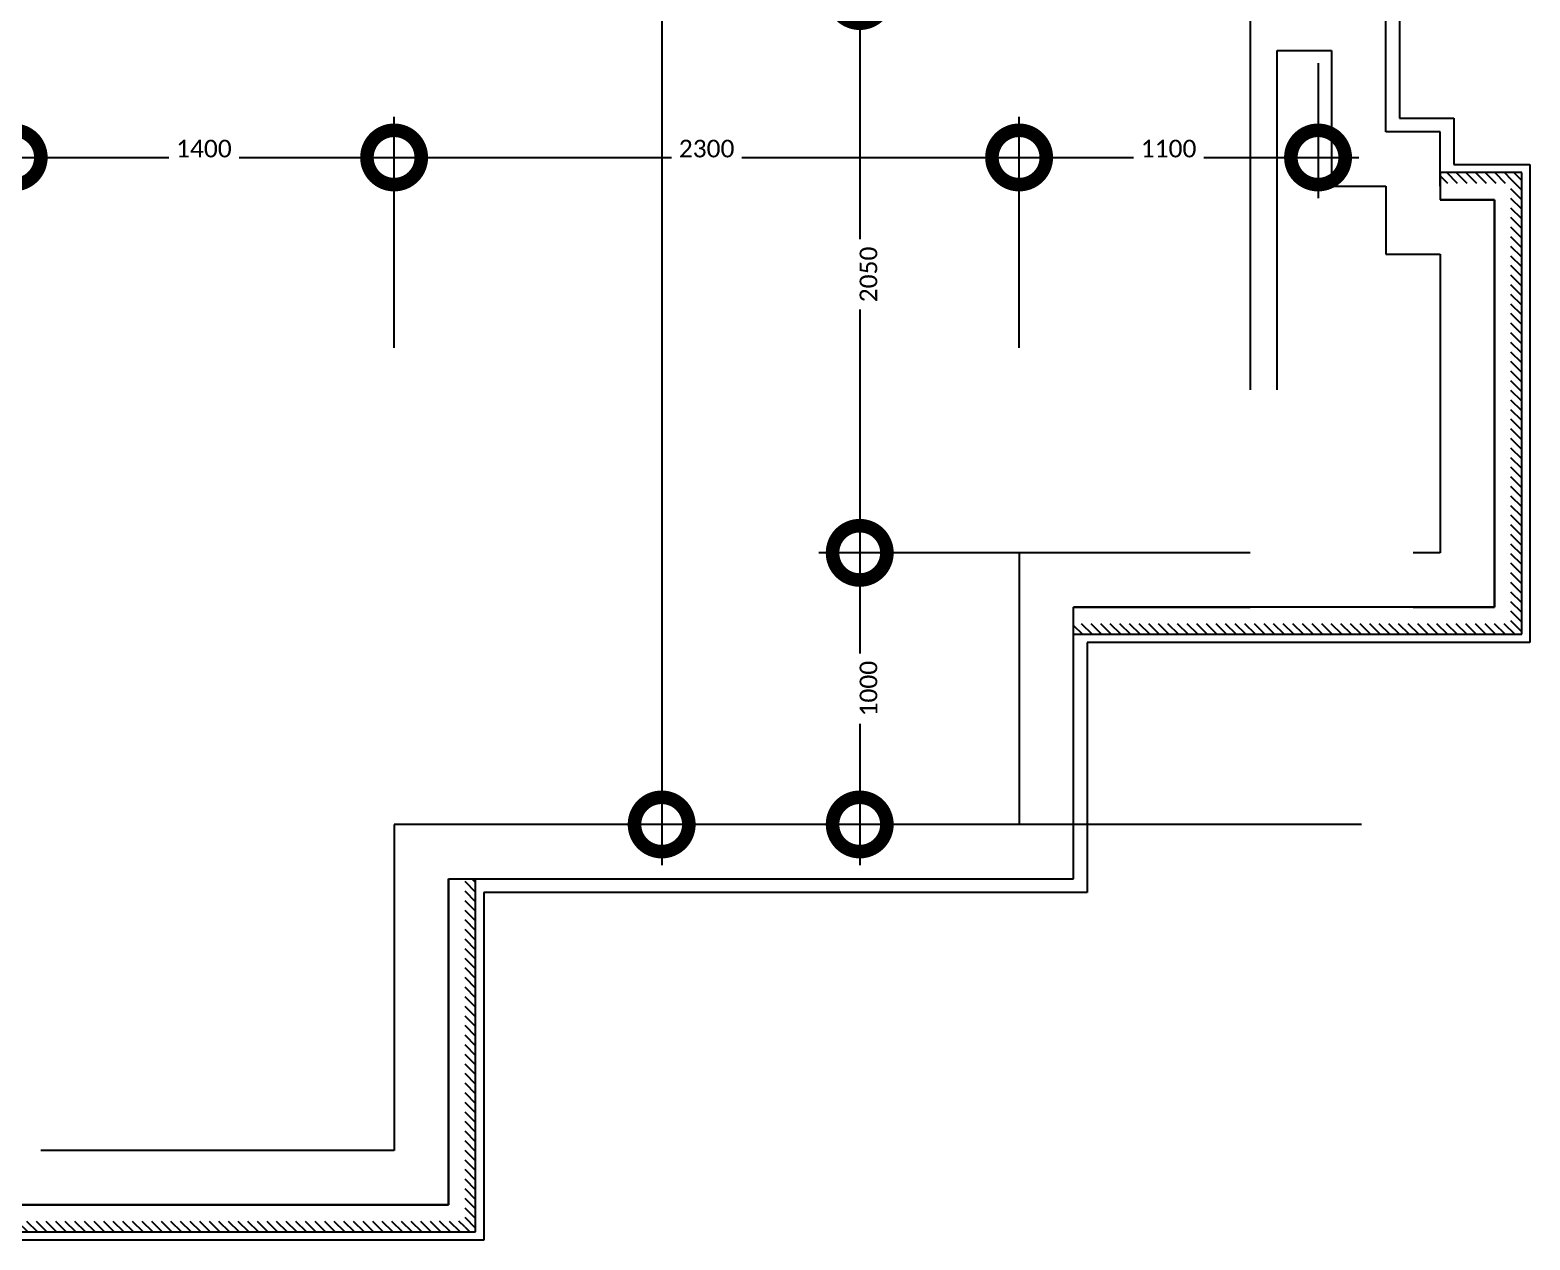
# Model space of a CAD drawing. Header units: metres. Extents: x 22.6 to 101.3, y 9.4 to 67.4.
# Drawn here: x 68.05 to 73.57, y 12.82 to 17.27 of the extents above; entities that cross this region are included whole.
import ezdxf

# ---------------------------------------------------------------- set-up
doc = ezdxf.new("R2010")
doc.units = ezdxf.units.M
doc.layers.add('00', color=252, linetype='Continuous')
doc.layers.add('A-DIM', color=7, linetype='Continuous', lineweight=5)
doc.styles.add('Calibri', font='calibri.ttf', dxfattribs={"height": 0.212639})
doc.dimstyles.new('ECG_Dimn-Detl-100', dxfattribs={"dimscale": 0.3048, "dimtxt": 0.25, "dimasz": 1.312336, "dimexe": 0.492126, "dimexo": 0.0625, "dimgap": 0, "dimtad": 1, "dimdec": 0, "dimlfac": 1000, "dimzin": 0, "dimdsep": 46, "dimtxsty": 'Calibri', "dimblk1": 'DOTSMALL', "dimblk2": 'DOTSMALL', "dimsah": 1, "dimcen": 0.09, "dimdle": 0.492126, "dimazin": 0, "dimtfac": 1, "dimtdec": 4, "dimtix": 1, "dimtmove": 0, "dimatfit": 3, "dimfxl": 0.492126, "dimfxlon": 1, "dimtvp": 1, "dimtolj": 1, "dimtzin": 0, "dimarcsym": 2})
doc.dimstyles.new('ECG_Dimn-Detl-100_1', dxfattribs={"dimscale": 0.3048, "dimtxt": 0.25, "dimasz": 1.312336, "dimexe": 0.492126, "dimexo": 0.0625, "dimgap": 0, "dimtad": 1, "dimdec": 0, "dimlfac": 1000, "dimzin": 0, "dimdsep": 46, "dimtxsty": 'Calibri', "dimblk1": 'DOTSMALL', "dimblk2": 'DOTSMALL', "dimsah": 1, "dimcen": 0.09, "dimdle": 0.492126, "dimazin": 0, "dimtfac": 1, "dimtdec": 4, "dimtix": 1, "dimtmove": 2, "dimatfit": 3, "dimfxl": 0.492126, "dimfxlon": 1, "dimtvp": 1, "dimtolj": 1, "dimtzin": 0, "dimarcsym": 2})
pattern_1 = [(135, (0, 0), (-0.0176776695, -0.0176776695), [])]

# ---------------------------------------------------------------- blocks, each defined once
blk = doc.blocks.new('_DotSmall')
at = {"color": 0, "linetype": 'ByBlock', "const_width": 0.5}
blk.add_lwpolyline([(-0.0625, 0, 1), (0.0625, 0, 1)], format="xyb", close=True, dxfattribs=at)

msp = doc.modelspace()

# ---------------------------------------------------------------- hatches: boundary and pattern name
at = {"layer": '00'}
h = msp.add_hatch(dxfattribs=at)
h.set_pattern_fill('FP_2', color=252, style=0, pattern_type=2)
h.set_pattern_definition(pattern_1)
h.paths.add_polyline_path([(73.5039, 16.7073), (73.5039, 16.7473), (73.2439, 16.7473), (73.2439, 16.7073), (73.4439, 16.7073)], flags=0)
h = msp.add_hatch(dxfattribs=at)
h.set_pattern_fill('FP_2', color=252, style=0, pattern_type=2)
h.set_pattern_definition(pattern_1)
h.paths.add_polyline_path([(73.5039, 15.0873), (73.5439, 15.0873), (73.5439, 16.7473), (73.5039, 16.7473), (73.5039, 15.1473)], flags=0)
h = msp.add_hatch(dxfattribs=at)
h.set_pattern_fill('FP_2', color=252, style=0, pattern_type=2)
h.set_pattern_definition(pattern_1)
h.paths.add_polyline_path([(73.5439, 15.0473), (73.5439, 15.0873), (71.8939, 15.0873), (71.8939, 15.0473), (72.4862, 15.0473)], flags=0)
h = msp.add_hatch(dxfattribs=at)
h.set_pattern_fill('FP_2', color=252, style=0, pattern_type=2)
h.set_pattern_definition(pattern_1)
h.paths.add_polyline_path([(69.6939, 12.8473), (69.6939, 14.1473), (69.6539, 14.1473), (69.6539, 12.8473)], flags=0)
h = msp.add_hatch(dxfattribs=at)
h.set_pattern_fill('FP_2', color=252, style=0, pattern_type=2)
h.set_pattern_definition(pattern_1)
h.paths.add_polyline_path([(69.6539, 12.8473), (69.6539, 12.8873), (67.6939, 12.8873), (67.6939, 12.8473), (69.5939, 12.8473)], flags=0)

# ---------------------------------------------------------------- linework, layer by layer
at = {"layer": '00', "color": 252}
for p, q in [((73.0939, 23.2473), (73.0939, 16.9473)), ((72.5439, 17.3973), (72.5439, 15.9473)), ((73.0439, 16.8973), (73.0439, 17.3973)), ((72.6439, 15.9473), (72.6439, 17.1973)), ((72.6439, 17.1973), (72.8439, 17.1973)), ((72.8439, 17.1973), (72.8439, 16.6973)), ((73.0939, 16.9473), (73.2939, 16.9473)), ((73.2939, 16.9473), (73.2939, 16.7773)), ((73.2439, 16.8973), (73.0439, 16.8973)), ((73.2439, 16.6973), (73.2439, 16.8973)), ((73.5439, 16.7473), (73.2439, 16.7473)), ((73.2439, 16.7473), (73.2439, 16.6473)), ((73.2939, 16.7773), (73.5739, 16.7773)), ((73.5439, 15.0473), (73.5439, 16.7473)), ((73.5739, 16.7773), (73.5739, 15.0173)), ((72.8439, 16.6973), (73.0439, 16.6973)), ((73.0439, 16.6973), (73.0439, 16.4473)), ((73.4439, 16.6473), (73.2439, 16.6473)), ((73.2439, 16.6473), (73.4439, 16.6473)), ((73.4439, 15.1473), (73.4439, 16.6473)), ((73.4439, 16.6473), (73.4439, 15.1473)), ((73.0439, 16.4473), (73.2439, 16.4473)), ((73.2439, 16.4473), (73.2439, 15.3473)), ((72.5439, 15.3473), (71.6939, 15.3473)), ((71.6939, 15.3473), (71.6939, 14.3473)), ((73.2439, 15.3473), (73.1439, 15.3473)), ((71.8939, 15.1473), (72.5439, 15.1473)), ((73.4439, 15.1473), (71.8939, 15.1473)), ((71.8939, 14.1473), (71.8939, 15.1473)), ((73.1439, 15.1473), (73.4439, 15.1473)), ((71.8939, 15.0473), (73.5439, 15.0473)), ((73.5739, 15.0173), (71.9439, 15.0173)), ((71.9439, 15.0173), (71.9439, 14.0973)), ((69.3939, 14.3473), (69.3939, 13.1473)), ((71.6939, 14.3473), (69.3939, 14.3473)), ((69.5939, 12.9473), (69.5939, 14.1473)), ((69.5939, 14.1473), (69.5939, 13.1473)), ((69.5939, 14.1473), (71.8939, 14.1473)), ((69.6939, 12.8473), (69.6939, 14.1473)), ((71.9439, 14.0973), (69.7239, 14.0973)), ((69.7239, 14.0973), (69.7239, 12.8173)), ((69.3939, 13.1473), (68.0939, 13.1473)), ((69.5939, 13.1473), (69.5939, 12.9473)), ((67.7939, 12.9473), (69.5939, 12.9473)), ((69.5939, 12.9473), (67.7939, 12.9473)), ((69.7239, 12.8173), (67.6639, 12.8173)), ((67.6939, 12.8473), (69.6939, 12.8473))]:
    msp.add_line(p, q, dxfattribs=at)

# ---------------------------------------------------------------- dimensions: what is measured, and where the dimension line sits
at = {"layer": 'A-DIM'}
msp.add_linear_dim(base=(70.3785, 14.3473), p1=(70.5285, 22.7973), p2=(70.5285, 14.3473), angle=90, location=(70.2257, 18.6155), text_rotation=90, dimstyle='ECG_Dimn-Detl-100_1', override={"dimpost": '<>', "dimfxl": 8.45}, dxfattribs=at).render()
for base, p1, p2, override in [((71.1073, 15.3473), (71.2573, 17.3973), (71.2573, 15.3473), {"dimpost": '<>', "dimfxl": 2.05}), ((71.1073, 14.3473), (71.2573, 15.3473), (71.2573, 14.3473), {"dimpost": '<>', "dimfxl": 1})]:
    msp.add_linear_dim(base=base, p1=p1, p2=p2, angle=90, dimstyle='ECG_Dimn-Detl-100', override=override, dxfattribs=at).render()
for base, p1, p2, override in [((69.3939, 16.803), (67.9939, 16.953), (69.3939, 16.653), {"dimpost": '<>', "dimfxl": 1.431782}), ((71.6939, 16.803), (69.3939, 16.653), (71.6939, 16.653), {"dimpost": '<>', "dimfxl": 2.3}), ((72.7939, 16.803), (71.6939, 16.653), (72.7939, 16.953), {"dimpost": '<>', "dimfxl": 1.140175})]:
    msp.add_linear_dim(base=base, p1=p1, p2=p2, dimstyle='ECG_Dimn-Detl-100', override=override, dxfattribs=at).render()

doc.saveas('drawing.dxf')
